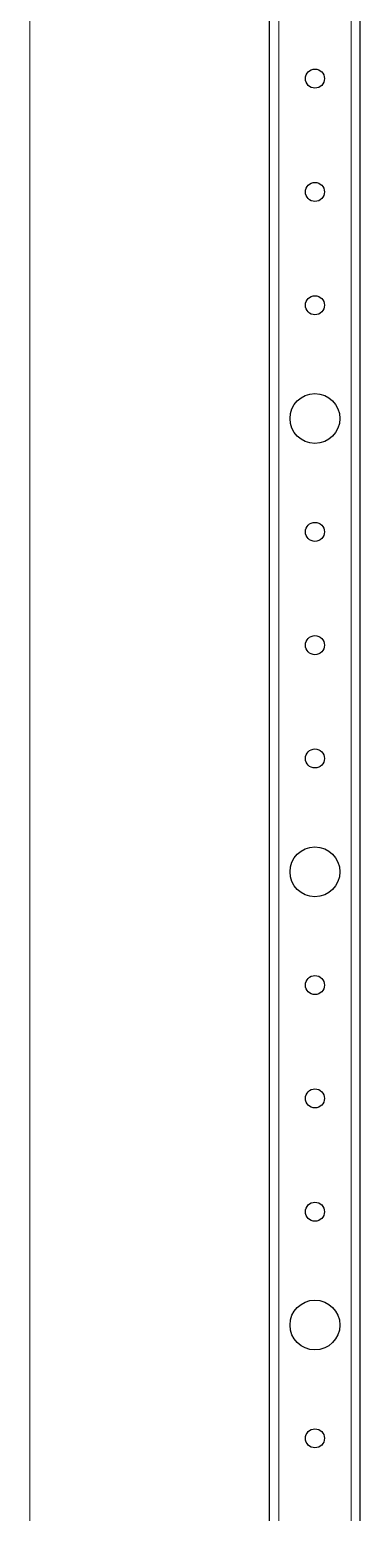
# Model space of a CAD drawing. Header units: millimetres. Extents: x -1114 to 3058, y -1920 to 1219.
# Drawn here: x -267.8 to -194.9, y -862.6 to -535.4 of the extents above; entities that cross this region are included whole.
import ezdxf

# ---------------------------------------------------------------- set-up
doc = ezdxf.new("R2010")
doc.units = ezdxf.units.MM

msp = doc.modelspace()

# ---------------------------------------------------------------- linework, layer by layer
at = {"color": 8, "linetype": 'Continuous', "lineweight": 18}
for p, q in [((-267.84, -1154.04), (-267.84, 711.61)), ((-212.94, -1138.72), (-212.94, 696.28)), ((-196.94, -1138.72), (-196.94, 696.28))]:
    msp.add_line(p, q, dxfattribs=at)
at = {"color": 7, "linetype": 'Continuous', "lineweight": 25}
for p, q in [((-214.94, -1138.72), (-214.94, 696.28)), ((-194.94, -1138.72), (-194.94, 696.28))]:
    msp.add_line(p, q, dxfattribs=at)
for centre, radius in [((-204.94, -546.22), 2.1), ((-204.94, -571.22), 2.1), ((-204.94, -596.22), 2.1), ((-204.94, -621.22), 5.5), ((-204.94, -646.22), 2.1), ((-204.94, -671.22), 2.1), ((-204.94, -696.22), 2.1), ((-204.94, -721.22), 5.5), ((-204.94, -746.22), 2.1), ((-204.94, -771.22), 2.1), ((-204.94, -796.22), 2.1), ((-204.94, -821.22), 5.5), ((-204.94, -846.22), 2.1)]:
    msp.add_circle(centre, radius, dxfattribs=at)

doc.saveas('drawing.dxf')
